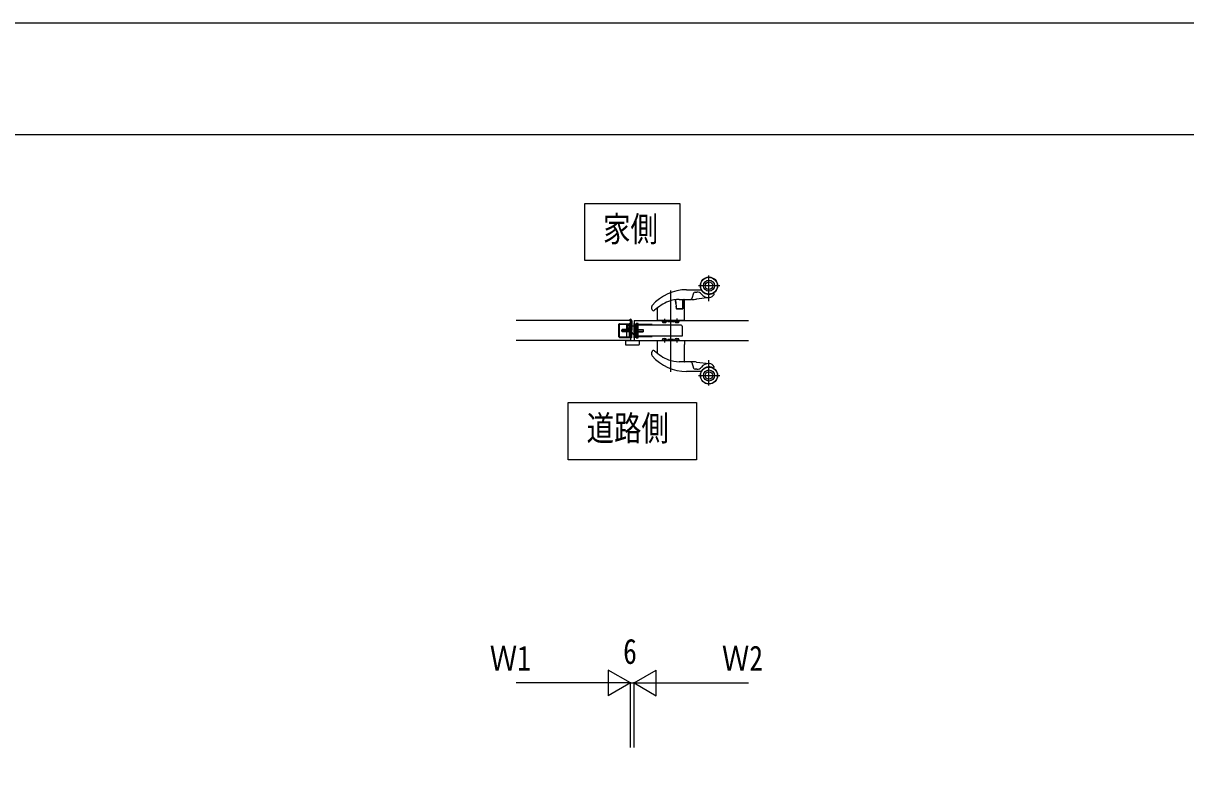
# Model space of a CAD drawing. Units: millimetres, scale not verified. Extents: x -4205 to 4205, y -2970 to 2970.
# Drawn here: x 139 to 2172, y 1675 to 2970 of the extents above; entities that cross this region are included whole.
import ezdxf
from ezdxf.enums import TextEntityAlignment as Align

# ---------------------------------------------------------------- set-up
doc = ezdxf.new("R2010")
doc.units = ezdxf.units.MM
doc.header["$LTSCALE"] = 12
for name, color, linetype in [('0-2_USER1', 3, 'Continuous'), ('0-3_YKK_12', 2, 'Continuous'), ('0-4_YKK_A1', 4, 'Continuous'), ('0-5_YKK_D', 6, 'Continuous'), ('0-6_YKK_ZWAK', 7, 'Continuous')]:
    doc.layers.add(name, color=color, linetype=linetype)
doc.styles.add('ＭＳ ゴシック', font='')
doc.styles.get('ＭＳ ゴシック').set_extended_font_data('MS Gothic')

msp = doc.modelspace()

# ---------------------------------------------------------------- linework, layer by layer
at = {"layer": '0-2_USER1'}
for points in [[(1120.82, 2555.05), (1120.82, 2655.05), (1287.22, 2655.05), (1287.22, 2555.05)], [(1092.02, 2206.61), (1092.02, 2306.61), (1316.02, 2306.61), (1316.02, 2206.61)]]:
    msp.add_lwpolyline(points, close=True, dxfattribs=at)
at = {"layer": '0-3_YKK_12'}
for p, q in [((1204.02, 2433), (1204.02, 2450)), ((1203.82, 2432.5), (1184.3, 2432.5))]:
    msp.add_line(p, q, dxfattribs=at)
at = {"layer": '0-4_YKK_A1'}
for p, q in [((1338.02, 2484.12), (1338.02, 2528.6)), ((1271.02, 2502.4), (1271.02, 2360.54)), ((1299.02, 2504), (1323.88, 2504)), ((1357.32, 2511), (1319.72, 2511)), ((1279.63, 2486.31), (1279.62, 2486.31)), ((1280.17, 2479.99), (1279.64, 2486.06)), ((1279.65, 2486.17), (1280.18, 2480.14)), ((1286.02, 2487), (1306.06, 2487)), ((1292.02, 2485), (1292.02, 2483.23)), ((1292.52, 2485.5), (1292.52, 2473)), ((1295.02, 2473), (1295.02, 2486)), ((1307.52, 2487), (1306.06, 2487)), ((1310.87, 2497.88), (1307.95, 2488.41)), ((1313.74, 2500), (1317.11, 2500)), ((1339.21, 2490.27), (1316.48, 2487.54)), ((1238.02, 2470.26), (1238.02, 2474.65)), ((1248.02, 2450), (1248.02, 2471.81)), ((1280.18, 2480.14), (1280.64, 2474.86)), ((1281.02, 2470.3), (1280.61, 2475.01)), ((1280.64, 2474.86), (1280.98, 2470.96)), ((1281.02, 2470.3), (1292.52, 2470.3)), ((1291.52, 2470.5), (1281.48, 2470.5)), ((1292.52, 2473), (1292.52, 2470.3)), ((1295.02, 2473), (1292.52, 2473)), ((1295.02, 2450), (1295.02, 2473)), ((1201.02, 2450), (1001.02, 2450)), ((1180.52, 2421.5), (1180.52, 2443.5)), ((1180.52, 2443.5), (1201.02, 2443.5)), ((1181.52, 2444.5), (1200.02, 2444.5)), ((1181.52, 2421.5), (1181.52, 2443.5)), ((1194.02, 2444), (1194.02, 2421)), ((1194.52, 2444.5), (1198.52, 2444.5)), ((1194.52, 2441.5), (1201.02, 2441.5)), ((1207.02, 2440), (1195.52, 2440)), ((1200.02, 2444.5), (1198.52, 2444.5)), ((1198.52, 2444.5), (1200.02, 2444.5)), ((1198.52, 2444.5), (1198.52, 2420.5)), ((1200.02, 2451), (1200.02, 2452.5)), ((1200.02, 2420.5), (1200.02, 2444.5)), ((1200.02, 2442.9), (1200.02, 2444.5)), ((1200.02, 2441.92), (1200.02, 2442.9)), ((1200.02, 2442.08), (1200.02, 2420.5)), ((1201.02, 2450), (1201.02, 2415)), ((1201.02, 2443), (1201.02, 2450)), ((1201.02, 2421.5), (1201.02, 2443.5)), ((1201.02, 2420), (1201.02, 2441.5)), ((1207.02, 2450), (1407.02, 2450)), ((1207.02, 2450), (1207.02, 2415)), ((1207.02, 2445), (1208.52, 2445)), ((1207.02, 2420), (1207.02, 2445)), ((1208.52, 2420), (1208.52, 2445)), ((1211.02, 2443), (1208.52, 2443)), ((1211.02, 2442), (1208.52, 2442)), ((1211.02, 2444.9), (1211.02, 2420.1)), ((1212.02, 2444.9), (1211.02, 2444.9)), ((1211.02, 2437.5), (1211.02, 2442)), ((1212.02, 2420.1), (1212.02, 2444.9)), ((1238.52, 2443), (1214.02, 2443)), ((1289.42, 2442), (1214.02, 2442)), ((1238.52, 2442), (1238.52, 2443)), ((1295.02, 2450), (1248.02, 2450)), ((1256.22, 2450), (1256.22, 2449)), ((1256.22, 2449), (1263.82, 2449)), ((1256.62, 2447.88), (1256.52, 2449)), ((1260.02, 2453.03), (1260.02, 2445.43)), ((1263.52, 2449), (1263.42, 2447.88)), ((1263.82, 2449), (1263.82, 2450)), ((1266.02, 2448.3), (1266.02, 2450)), ((1275.72, 2448), (1266.32, 2448)), ((1276.02, 2450), (1276.02, 2448.3)), ((1278.62, 2447.88), (1278.52, 2449)), ((1282.02, 2453.47), (1282.02, 2445.43)), ((1285.52, 2449), (1285.42, 2447.88)), ((1180.52, 2421.5), (1201.02, 2421.5)), ((1181.52, 2420.5), (1200.02, 2420.5)), ((1186.52, 2430.5), (1186.52, 2434.5)), ((1201.02, 2434.5), (1186.52, 2434.5)), ((1201.02, 2434.12), (1186.52, 2434.12)), ((1201.02, 2430.88), (1186.52, 2430.88)), ((1201.02, 2430.5), (1186.52, 2430.5)), ((1198.52, 2420.5), (1194.52, 2420.5)), ((1197.52, 2435.38), (1202.02, 2430.13)), ((1198.52, 2420.5), (1200.02, 2420.5)), ((1198.52, 2420.5), (1200.02, 2420.5)), ((1200.02, 2436), (1201.02, 2436)), ((1201.02, 2429), (1200.02, 2429)), ((1201.02, 2429.7), (1201.02, 2435.3)), ((1202.22, 2428.5), (1201.02, 2429.7)), ((1202.02, 2430.13), (1205.36, 2426.22)), ((1202.22, 2436.5), (1202.22, 2428.5)), ((1202.52, 2428.5), (1202.22, 2428.5)), ((1202.52, 2436.5), (1202.52, 2428.5)), ((1202.52, 2428.5), (1202.52, 2436.5)), ((1207.32, 2436.5), (1207.02, 2436.5)), ((1207.32, 2428.5), (1207.02, 2428.5)), ((1208.52, 2420), (1207.02, 2420)), ((1207.32, 2436.5), (1207.32, 2428.5)), ((1209.32, 2434.5), (1207.32, 2436.5)), ((1209.32, 2430.5), (1207.32, 2428.5)), ((1214.02, 2434.5), (1209.32, 2434.5)), ((1209.32, 2434.5), (1209.32, 2430.5)), ((1209.32, 2434.1), (1214.02, 2434.1)), ((1209.32, 2430.9), (1214.02, 2430.9)), ((1214.02, 2430.5), (1209.32, 2430.5)), ((1211.02, 2437.5), (1210.12, 2437.5)), ((1210.12, 2427.5), (1210.12, 2437.5)), ((1210.12, 2427.5), (1211.02, 2427.5)), ((1211.02, 2420.3), (1211.02, 2427.5)), ((1211.02, 2420.1), (1212.02, 2420.1)), ((1214.02, 2434.5), (1223.02, 2434.5)), ((1214.02, 2434.1), (1223.02, 2434.1)), ((1214.02, 2430.9), (1223.02, 2430.9)), ((1214.02, 2430.5), (1223.02, 2430.5)), ((1291.02, 2423), (1214.02, 2423)), ((1214.02, 2422), (1238.52, 2422)), ((1223.02, 2434.5), (1223.02, 2430.5)), ((1238.52, 2423), (1238.52, 2422)), ((1260.02, 2419.57), (1260.02, 2411.97)), ((1282.02, 2419.57), (1282.02, 2411.53)), ((1201.02, 2415), (1001.02, 2415)), ((1192.02, 2415), (1192.02, 2408.5)), ((1192.02, 2415), (1216.02, 2415)), ((1193.02, 2407.5), (1215.02, 2407.5)), ((1207.02, 2415), (1407.02, 2415)), ((1216.02, 2415), (1216.02, 2408.5)), ((1248.02, 2415), (1295.02, 2415)), ((1248.02, 2393.19), (1248.02, 2415)), ((1256.52, 2416), (1256.62, 2417.12)), ((1263.42, 2417.12), (1263.52, 2416)), ((1266.02, 2415), (1266.02, 2416.7)), ((1275.72, 2417), (1266.32, 2417)), ((1276.02, 2415), (1276.02, 2416.7)), ((1278.22, 2416), (1278.22, 2415)), ((1285.82, 2416), (1278.22, 2416)), ((1278.52, 2416), (1278.62, 2417.12)), ((1285.42, 2417.12), (1285.52, 2416)), ((1285.82, 2415), (1285.82, 2416)), ((1295.02, 2415), (1295.02, 2412)), ((1295.02, 2412), (1295.02, 2408.5)), ((1295.02, 2378.5), (1295.02, 2408.5)), ((1238.02, 2390.35), (1238.02, 2394.74)), ((1338.02, 2336.4), (1338.02, 2380.88)), ((1306.06, 2378), (1286.02, 2378)), ((1323.88, 2361), (1299.02, 2361)), ((1306.06, 2378), (1307.52, 2378)), ((1307.95, 2376.59), (1310.87, 2367.12)), ((1317.11, 2365), (1313.74, 2365)), ((1316.48, 2377.46), (1339.21, 2374.73)), ((1319.72, 2354), (1357.32, 2354))]:
    msp.add_line(p, q, dxfattribs=at)
for points in [[(1292.02, 2483.23), (1292.02, 2473.8), (1292.02, 2471)], [(1201.02, 2441.5), (1201.02, 2443), (1194.52, 2443), (1194.52, 2441.5)], [(1202.52, 2450), (1202.52, 2420), (1201.02, 2420)], [(1213.02, 2420.1), (1214.02, 2420.1), (1214.02, 2444.9), (1213.02, 2444.9), (1212.02, 2444.9)], [(1212.02, 2420.1), (1213.02, 2420.1), (1213.02, 2444.9)], [(1278.22, 2450), (1278.22, 2449), (1285.82, 2449), (1285.82, 2450)], [(1291.02, 2440.4), (1291.02, 2424.6), (1291.02, 2423)], [(1195.02, 2439.5), (1195.02, 2438.3), (1197.52, 2435.38)], [(1202.52, 2436.5), (1202.22, 2436.5), (1201.02, 2435.3)], [(1211.02, 2420.3), (1209.82, 2420.3), (1208.52, 2420.3)], [(1263.82, 2415), (1263.82, 2416), (1256.22, 2416), (1256.22, 2415)]]:
    msp.add_lwpolyline(points, dxfattribs=at)
for centre, radius in [((1338.02, 2511), 15), ((1338.02, 2511), 14.7), ((1338.02, 2511), 9.71), ((1338.02, 2511), 6.62), ((1338.02, 2354), 15), ((1338.02, 2354), 14.7), ((1338.02, 2354), 9.71), ((1338.02, 2354), 6.62)]:
    msp.add_circle(centre, radius, dxfattribs=at)
for centre, radius, start, end in [((1299.02, 2424), 80, 90.00041, 138.8719), ((1323.88, 2502.5), 1.5, 31.00806, 89.99901), ((1338.02, 2511), 15, 211.00806, 297.32214), ((1297.19, 2409.16), 80, 111.86371, 132.59171), ((1286.02, 2437), 50, 90.00002, 111.86372), ((1279.14, 2486.02), 0.5, 5, 97.98573), ((1277.66, 2486), 2, 5, 16.92345), ((1295.02, 2485), 3, 138.18969, 180), ((1294.02, 2485.5), 1.5, 90, 180), ((1294.02, 2486), 1, 0, 90), ((1306.04, 2489), 2, 270, 330), ((1307.52, 2562), 75, 270, 276.85992), ((1306.04, 2489), 2, 330, 342.89708), ((1313.74, 2497), 3, 90, 162.89708), ((1317.11, 2490), 10, 39.77031, 90), ((1338.02, 2507.4), 17.2, 219.77031, 270), ((1338.02, 2511), 15, 261.17985, 278.82015), ((1338.02, 2500.2), 10, 270, 276.85992), ((1338.02, 2500.2), 10, 276.85992, 332.99743), ((1345.59, 2496.34), 1.5, 332.99743, 117.32214), ((1241.02, 2474.65), 3, 138.8714, 180), ((1241.02, 2470.25), 3, 179.8597, 312.73203), ((1249.02, 2471.81), 1, 141.82148, 180), ((1281.48, 2471), 0.5, 185, 270), ((1291.52, 2471), 0.5, 270, 0), ((1181.52, 2443.5), 1, 90, 180), ((1194.52, 2444), 0.5, 90, 180), ((1195.52, 2439.5), 0.5, 90, 180), ((1200.02, 2450), 2.5, 0, 90), ((1200.02, 2450), 1, 0, 90), ((1257.91, 2447.99), 1.3, 185, 254.11915), ((1260.02, 2455.4), 9, 254.11915, 285.88085), ((1262.13, 2447.99), 1.3, 285.88085, 355), ((1266.32, 2448.3), 0.3, 180, 270), ((1275.72, 2448.3), 0.3, 270, 0), ((1279.91, 2447.99), 1.3, 185, 254.11915), ((1282.02, 2455.4), 9, 254.11915, 285.88085), ((1284.13, 2447.99), 1.3, 285.88085, 355), ((1289.42, 2440.4), 1.6, 0, 90), ((1181.52, 2421.5), 1, 180, 270), ((1194.52, 2421), 0.5, 180, 270), ((1208.02, 2428.5), 3.5, 220.57456, 253.39845), ((1193.02, 2408.5), 1, 180, 270), ((1215.02, 2408.5), 1, 270, 360), ((1257.91, 2417.01), 1.3, 105.88085, 175), ((1260.02, 2409.6), 9, 74.11915, 105.88085), ((1262.13, 2417.01), 1.3, 5, 74.11915), ((1266.32, 2416.7), 0.3, 90, 180), ((1275.72, 2416.7), 0.3, 0, 90), ((1279.91, 2417.01), 1.3, 105.88085, 175), ((1282.02, 2409.6), 9, 74.11915, 105.88085), ((1284.13, 2417.01), 1.3, 5, 74.11915), ((1241.02, 2394.75), 3, 47.26797, 180.1403), ((1241.02, 2390.35), 3, 180, 221.1286), ((1299.02, 2441), 80, 221.1281, 269.99959), ((1297.19, 2455.84), 80, 227.40829, 248.13629), ((1249.02, 2393.19), 1, 180, 218.17852), ((1286.02, 2428), 50, 248.13628, 269.99998), ((1294.02, 2378.5), 1, 354.60366, 0), ((1295.82, 2379), 1, 216.44456, 270), ((1306.04, 2376), 2, 30, 90), ((1307.52, 2303), 75, 83.14008, 90), ((1306.04, 2376), 2, 17.10292, 30), ((1313.74, 2368), 3, 197.10292, 270), ((1317.11, 2375), 10, 270, 320.22969), ((1323.88, 2362.5), 1.5, 270.00099, 328.99194), ((1338.02, 2357.6), 17.2, 90, 140.22969), ((1338.02, 2354), 15, 62.67786, 148.99194), ((1338.02, 2354), 15, 81.17985, 98.82015), ((1338.02, 2364.8), 10, 83.14008, 90), ((1338.02, 2364.8), 10, 27.00257, 83.14008), ((1345.59, 2368.66), 1.5, 242.67786, 27.00257)]:
    msp.add_arc(centre, radius, start, end, dxfattribs=at)
at = {"layer": '0-5_YKK_D'}
for p, q in [((1201.02, 1816.5), (1162.05, 1839)), ((1162.05, 1839), (1162.05, 1794)), ((1207.02, 1816.5), (1245.99, 1839)), ((1245.99, 1794), (1245.99, 1839)), ((1156.02, 1816.5), (1001.02, 1816.5)), ((1201.02, 1816.5), (1123.08, 1816.5)), ((1201.02, 1816.5), (1162.05, 1794)), ((1201.02, 1816.5), (1184.02, 1816.5)), ((1201.02, 1703.62), (1201.02, 1817.5)), ((1201.02, 1703.62), (1201.02, 1817.5)), ((1201.02, 1816.5), (1207.02, 1816.5)), ((1207.02, 1703.62), (1207.02, 1817.5)), ((1207.02, 1703.62), (1207.02, 1817.5)), ((1207.02, 1816.5), (1224.02, 1816.5)), ((1207.02, 1816.5), (1245.99, 1794)), ((1207.02, 1816.5), (1284.96, 1816.5)), ((1252.02, 1816.5), (1407.02, 1816.5))]:
    msp.add_line(p, q, dxfattribs=at)
at = {"layer": '0-6_YKK_ZWAK'}
msp.add_line((3895.02, 2775), (-3904.98, 2775), dxfattribs=at)
msp.add_lwpolyline([(-4205, -2970), (4205, -2970), (4205, 2970), (-4205, 2970)], close=True, dxfattribs=at)

# ---------------------------------------------------------------- texts
at = {"layer": '0-2_USER1', "style": 'ＭＳ ゴシック', "width": 0.8}
for s, p in [('家側', (1152.82, 2575.05)), ('道路側', (1124.02, 2226.61))]:
    msp.add_text(s, height=43.99, dxfattribs=at).set_placement(p, align=Align.BOTTOM_LEFT)
at = {"layer": '0-5_YKK_D', "style": 'ＭＳ ゴシック', "width": 0.8}
for s, p in [('6', (1188.02, 1836.5)), ('Ｗ1', (954.62, 1824.5)), ('Ｗ2', (1360.62, 1824.5))]:
    msp.add_text(s, height=43.99, dxfattribs=at).set_placement(p, align=Align.BOTTOM_LEFT)

doc.saveas('drawing.dxf')
